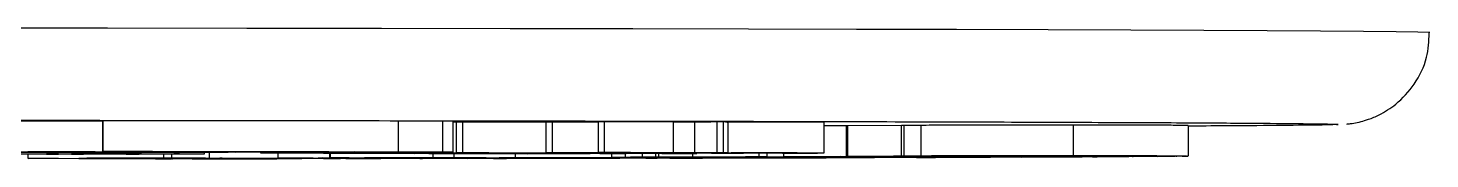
# Model space of a CAD drawing. Header units: millimetres. Extents: x 2136 to 4572, y 748 to 2471.
# Drawn here: x 3141.81 to 3187.68, y 897.54 to 901.81 of the extents above; entities that cross this region are included whole.
import ezdxf

# ---------------------------------------------------------------- set-up
doc = ezdxf.new("R2010")
doc.units = ezdxf.units.MM

msp = doc.modelspace()

# ---------------------------------------------------------------- linework, layer by layer
at = {"color": 7, "linetype": 'Continuous', "lineweight": 25}
for p, q in [((3144.255, 898.767), (3140.186, 898.773)), ((3144.265, 898.767), (3144.255, 898.767)), ((3144.255, 897.767), (3144.255, 898.767)), ((3153.928, 898.767), (3144.265, 898.782)), ((3144.265, 897.782), (3144.265, 898.782)), ((3155.387, 898.768), (3153.928, 898.767)), ((3153.928, 897.767), (3153.928, 898.767)), ((3155.721, 898.763), (3155.387, 898.768)), ((3155.387, 897.768), (3155.387, 898.768)), ((3155.721, 897.763), (3155.721, 898.763)), ((3155.832, 898.739), (3155.721, 898.739)), ((3156.038, 898.744), (3155.832, 898.742)), ((3155.832, 897.742), (3155.832, 898.742)), ((3158.768, 898.734), (3156.038, 898.744)), ((3156.038, 897.744), (3156.038, 898.744)), ((3158.974, 898.744), (3158.768, 898.742)), ((3158.768, 897.742), (3158.768, 898.742)), ((3160.471, 898.739), (3158.974, 898.744)), ((3158.974, 897.744), (3158.974, 898.744)), ((3160.676, 898.748), (3160.471, 898.746)), ((3160.471, 897.746), (3160.471, 898.746)), ((3162.929, 898.74), (3160.676, 898.748)), ((3160.676, 897.748), (3160.676, 898.748)), ((3162.929, 897.74), (3162.929, 898.74)), ((3163.612, 898.742), (3163.612, 897.742)), ((3164.565, 898.746), (3164.352, 898.746)), ((3164.352, 897.746), (3164.352, 898.746)), ((3164.565, 897.746), (3164.565, 898.746)), ((3164.722, 897.743), (3164.722, 898.743)), ((3167.855, 897.736), (3167.855, 898.736)), ((3168.572, 898.618), (3167.855, 898.615)), ((3168.631, 898.618), (3168.572, 898.618)), ((3168.572, 898.618), (3168.572, 897.618)), ((3170.386, 898.629), (3168.631, 898.619)), ((3168.631, 897.619), (3168.631, 898.619)), ((3170.478, 898.629), (3170.386, 898.629)), ((3170.386, 897.629), (3170.386, 898.629)), ((3171.031, 898.635), (3170.478, 898.63)), ((3170.478, 897.63), (3170.478, 898.63)), ((3171.031, 897.635), (3171.031, 898.635)), ((3176.019, 897.64), (3176.019, 898.64)), ((3179.782, 897.632), (3179.782, 898.632)), ((3184.624, 898.668), (3184.676, 898.665)), ((3140.186, 897.773), (3144.255, 897.767)), ((3144.011, 897.766), (3141.807, 897.77)), ((3141.817, 897.557), (3141.817, 897.696)), ((3142.419, 897.709), (3142.419, 897.708)), ((3142.419, 897.707), (3142.419, 897.708)), ((3142.419, 897.708), (3143.919, 897.708)), ((3142.577, 897.707), (3142.419, 897.707)), ((3142.419, 897.699), (3142.419, 897.707)), ((3142.419, 897.698), (3142.419, 897.699)), ((3142.419, 897.699), (3142.577, 897.699)), ((3143.629, 897.698), (3142.419, 897.698)), ((3142.577, 897.699), (3142.577, 897.707)), ((3142.813, 897.699), (3142.813, 897.707)), ((3143.235, 897.703), (3143.235, 897.707)), ((3143.84, 897.703), (3143.235, 897.703)), ((3143.235, 897.703), (3143.235, 897.699)), ((3143.813, 897.703), (3143.235, 897.703)), ((3143.392, 897.745), (3143.392, 897.767)), ((3144.596, 897.744), (3143.392, 897.745)), ((3143.471, 897.707), (3143.761, 897.707)), ((3143.471, 897.699), (3143.471, 897.703)), ((3143.471, 897.699), (3143.629, 897.699)), ((3143.629, 897.699), (3143.629, 897.703)), ((3143.629, 897.699), (3143.629, 897.698)), ((3143.813, 897.709), (3143.813, 897.703)), ((3144.708, 897.698), (3143.84, 897.703)), ((3143.919, 897.708), (3143.919, 897.709)), ((3144.235, 897.703), (3145.024, 897.699)), ((3144.255, 897.767), (3147.301, 897.776)), ((3144.409, 897.78), (3144.265, 897.782)), ((3144.265, 897.782), (3153.928, 897.767)), ((3145.445, 897.698), (3144.708, 897.698)), ((3148.362, 897.76), (3144.858, 897.765)), ((3145.024, 897.699), (3145.024, 897.709)), ((3148.149, 897.775), (3145.102, 897.766)), ((3145.102, 897.766), (3148.606, 897.76)), ((3145.182, 897.706), (3145.182, 897.709)), ((3145.287, 897.699), (3145.287, 897.708)), ((3145.287, 897.699), (3145.445, 897.699)), ((3145.445, 897.699), (3145.445, 897.708)), ((3145.445, 897.699), (3145.445, 897.698)), ((3145.519, 897.751), (3145.519, 897.764)), ((3145.519, 897.751), (3148.362, 897.76)), ((3147.301, 897.776), (3145.888, 897.778)), ((3149.209, 897.758), (3146.042, 897.749)), ((3146.253, 897.562), (3146.253, 897.697)), ((3146.52, 897.563), (3146.52, 897.697)), ((3147.584, 897.703), (3147.584, 897.754)), ((3147.749, 897.565), (3147.749, 897.754)), ((3151.652, 897.77), (3148.149, 897.775)), ((3148.606, 897.774), (3148.606, 897.76)), ((3148.606, 897.76), (3151.652, 897.77)), ((3153.165, 897.752), (3149.209, 897.758)), ((3149.416, 897.758), (3149.416, 897.736)), ((3149.416, 897.736), (3149.622, 897.738)), ((3152.5, 897.768), (3149.453, 897.759)), ((3149.453, 897.759), (3151.262, 897.756)), ((3149.622, 897.738), (3149.622, 897.758)), ((3149.622, 897.738), (3151.001, 897.733)), ((3149.995, 897.568), (3149.995, 897.735)), ((3149.995, 897.568), (3151.69, 897.571)), ((3150.178, 897.568), (3149.995, 897.568)), ((3150.517, 897.568), (3150.178, 897.568)), ((3157.736, 897.708), (3150.467, 897.733)), ((3151.001, 897.733), (3151.001, 897.756)), ((3154.72, 897.557), (3151.143, 897.568)), ((3151.262, 897.756), (3151.262, 897.765)), ((3151.262, 897.756), (3152.816, 897.757)), ((3151.397, 897.568), (3156.198, 897.554)), ((3151.499, 897.569), (3151.456, 897.57)), ((3155.55, 897.737), (3151.474, 897.731)), ((3151.474, 897.731), (3152.748, 897.727)), ((3151.692, 897.57), (3151.499, 897.569)), ((3151.69, 897.571), (3151.69, 897.729)), ((3151.69, 897.571), (3151.697, 897.571)), ((3151.697, 897.729), (3151.697, 897.571)), ((3151.697, 897.571), (3155.065, 897.577)), ((3157.332, 897.558), (3152.32, 897.57)), ((3155.721, 897.763), (3152.5, 897.768)), ((3152.748, 897.733), (3152.748, 897.727)), ((3152.748, 897.727), (3156.824, 897.732)), ((3152.816, 897.768), (3152.816, 897.757)), ((3152.816, 897.757), (3153.165, 897.752)), ((3152.936, 897.571), (3155.109, 897.566)), ((3154.081, 897.574), (3153.002, 897.572)), ((3153.165, 897.752), (3153.165, 897.767)), ((3157.294, 897.731), (3153.218, 897.725)), ((3153.218, 897.725), (3154.456, 897.721)), ((3153.928, 897.767), (3155.387, 897.768)), ((3154.456, 897.727), (3154.456, 897.721)), ((3154.456, 897.721), (3158.532, 897.726)), ((3159.004, 897.725), (3154.928, 897.719)), ((3154.928, 897.719), (3156.125, 897.715)), ((3155.065, 897.577), (3155.065, 897.717)), ((3155.065, 897.577), (3156.681, 897.575)), ((3155.109, 897.566), (3156.227, 897.568)), ((3156.437, 897.568), (3155.319, 897.565)), ((3155.387, 897.768), (3155.721, 897.763)), ((3156.824, 897.732), (3155.55, 897.737)), ((3155.742, 897.715), (3155.742, 897.578)), ((3155.742, 897.578), (3157.757, 897.583)), ((3155.97, 897.578), (3155.742, 897.578)), ((3155.832, 897.742), (3156.038, 897.744)), ((3155.927, 897.74), (3155.94, 897.737)), ((3155.94, 897.737), (3160.52, 897.721)), ((3156.182, 897.578), (3155.97, 897.578)), ((3156.038, 897.744), (3159.526, 897.732)), ((3156.257, 897.571), (3156.048, 897.572)), ((3156.048, 897.572), (3156.279, 897.572)), ((3156.125, 897.721), (3156.125, 897.715)), ((3156.125, 897.715), (3160.201, 897.72)), ((3156.227, 897.568), (3156.227, 897.571)), ((3156.279, 897.572), (3158.348, 897.567)), ((3156.681, 897.575), (3156.558, 897.575)), ((3160.319, 897.718), (3156.598, 897.713)), ((3156.598, 897.713), (3157.106, 897.712)), ((3162.244, 897.568), (3156.804, 897.578)), ((3163.242, 897.717), (3156.883, 897.739)), ((3157.106, 897.712), (3157.106, 897.714)), ((3157.106, 897.712), (3158.157, 897.711)), ((3158.532, 897.726), (3157.294, 897.731)), ((3159.842, 897.575), (3157.368, 897.58)), ((3157.384, 897.581), (3157.773, 897.582)), ((3158.157, 897.711), (3157.736, 897.708)), ((3157.757, 897.583), (3157.757, 897.708)), ((3158.116, 897.567), (3157.976, 897.567)), ((3158.348, 897.567), (3158.116, 897.567)), ((3158.157, 897.711), (3158.157, 897.716)), ((3158.348, 897.567), (3158.348, 897.575)), ((3158.577, 897.559), (3158.577, 897.575)), ((3158.768, 897.742), (3158.974, 897.744)), ((3158.974, 897.744), (3161.771, 897.735)), ((3160.201, 897.72), (3159.004, 897.725)), ((3159.526, 897.732), (3161.416, 897.734)), ((3159.579, 897.561), (3159.579, 897.573)), ((3161.416, 897.734), (3159.819, 897.74)), ((3160.622, 897.577), (3159.842, 897.575)), ((3159.97, 897.567), (3159.97, 897.572)), ((3159.97, 897.567), (3160.232, 897.567)), ((3161.925, 897.732), (3160.034, 897.73)), ((3160.034, 897.73), (3162.544, 897.721)), ((3160.884, 897.576), (3160.069, 897.574)), ((3160.069, 897.574), (3162.808, 897.569)), ((3160.232, 897.567), (3160.232, 897.572)), ((3160.232, 897.567), (3161.176, 897.563)), ((3161.062, 897.718), (3160.319, 897.718)), ((3160.471, 897.746), (3160.676, 897.748)), ((3160.52, 897.721), (3160.52, 897.726)), ((3160.52, 897.721), (3161.38, 897.721)), ((3160.676, 897.748), (3162.929, 897.74)), ((3165.322, 897.572), (3160.884, 897.576)), ((3160.903, 897.718), (3160.903, 897.589)), ((3161.38, 897.721), (3161.062, 897.718)), ((3161.176, 897.563), (3161.176, 897.57)), ((3161.354, 897.592), (3161.354, 897.72)), ((3161.721, 897.579), (3161.377, 897.577)), ((3161.377, 897.577), (3165.251, 897.574)), ((3161.38, 897.721), (3161.38, 897.723)), ((3163.484, 897.737), (3161.521, 897.744)), ((3161.771, 897.735), (3161.771, 897.743)), ((3161.771, 897.735), (3163.484, 897.737)), ((3161.918, 897.593), (3161.918, 897.722)), ((3164.796, 897.722), (3161.925, 897.732)), ((3162.019, 897.566), (3162.019, 897.568)), ((3162.248, 897.565), (3162.019, 897.566)), ((3162.019, 897.566), (3162.23, 897.566)), ((3162.23, 897.566), (3162.23, 897.568)), ((3163.874, 897.569), (3162.248, 897.565)), ((3163.992, 897.735), (3162.279, 897.733)), ((3162.279, 897.733), (3164.17, 897.726)), ((3162.353, 897.594), (3162.353, 897.72)), ((3162.45, 897.595), (3162.45, 897.72)), ((3162.45, 897.595), (3164.565, 897.593)), ((3162.544, 897.721), (3162.544, 897.73)), ((3162.544, 897.721), (3163.687, 897.721)), ((3162.808, 897.569), (3162.808, 897.575)), ((3163.111, 897.74), (3164.676, 897.734)), ((3163.687, 897.721), (3163.242, 897.717)), ((3163.432, 897.569), (3163.432, 897.574)), ((3163.432, 897.569), (3163.644, 897.569)), ((3163.563, 897.598), (3163.563, 897.72)), ((3163.563, 897.598), (3165.726, 897.606)), ((3163.829, 897.598), (3163.563, 897.598)), ((3163.644, 897.569), (3163.644, 897.574)), ((3163.644, 897.569), (3163.874, 897.569)), ((3163.687, 897.721), (3163.687, 897.726)), ((3164.451, 897.6), (3163.829, 897.598)), ((3163.829, 897.583), (3163.829, 897.598)), ((3163.874, 897.569), (3163.874, 897.574)), ((3167.19, 897.724), (3163.992, 897.735)), ((3164.17, 897.726), (3164.17, 897.734)), ((3164.17, 897.726), (3165.22, 897.726)), ((3164.352, 897.746), (3164.565, 897.746)), ((3164.565, 897.593), (3164.459, 897.592)), ((3165.22, 897.726), (3164.796, 897.722)), ((3164.819, 897.734), (3166.492, 897.728)), ((3171.384, 897.592), (3165.048, 897.601)), ((3165.22, 897.726), (3165.22, 897.731)), ((3166.312, 897.575), (3165.322, 897.572)), ((3165.992, 897.606), (3165.37, 897.604)), ((3165.482, 897.602), (3165.482, 897.604)), ((3165.482, 897.602), (3171.817, 897.594)), ((3165.663, 897.587), (3165.663, 897.6)), ((3165.663, 897.587), (3167.229, 897.591)), ((3165.911, 897.586), (3165.663, 897.587)), ((3165.726, 897.606), (3165.726, 897.729)), ((3165.726, 897.606), (3165.992, 897.606)), ((3165.871, 897.575), (3166.083, 897.575)), ((3166.1, 897.587), (3165.911, 897.586)), ((3165.992, 897.606), (3165.992, 897.728)), ((3166.083, 897.575), (3166.312, 897.575)), ((3166.492, 897.728), (3167.637, 897.727)), ((3166.536, 897.609), (3166.536, 897.726)), ((3166.536, 897.609), (3168.572, 897.618)), ((3167.858, 897.606), (3166.536, 897.609)), ((3168.381, 897.585), (3166.973, 897.587)), ((3167.637, 897.727), (3167.19, 897.724)), ((3167.229, 897.591), (3167.229, 897.598)), ((3167.229, 897.591), (3167.477, 897.591)), ((3167.477, 897.591), (3167.321, 897.59)), ((3167.433, 897.588), (3167.433, 897.59)), ((3167.433, 897.588), (3169.504, 897.585)), ((3167.477, 897.591), (3167.477, 897.598)), ((3167.53, 897.609), (3168.083, 897.607)), ((3168.407, 897.616), (3167.625, 897.613)), ((3167.855, 897.736), (3167.814, 897.732)), ((3168.083, 897.607), (3167.858, 897.606)), ((3168.083, 897.607), (3168.083, 897.615)), ((3168.342, 897.581), (3168.342, 897.585)), ((3174.143, 897.599), (3168.407, 897.616)), ((3168.572, 897.618), (3174.311, 897.602)), ((3168.631, 897.619), (3170.386, 897.629)), ((3168.924, 897.618), (3168.631, 897.619)), ((3169.015, 897.619), (3168.924, 897.618)), ((3169.074, 897.584), (3169.069, 897.583)), ((3169.504, 897.585), (3169.504, 897.595)), ((3176.52, 897.614), (3169.565, 897.62)), ((3170.124, 897.625), (3169.623, 897.622)), ((3169.851, 897.621), (3169.851, 897.624)), ((3169.851, 897.621), (3172.865, 897.619)), ((3170.386, 897.629), (3172.237, 897.629)), ((3170.478, 897.63), (3171.031, 897.635)), ((3170.783, 897.63), (3170.478, 897.63)), ((3170.856, 897.63), (3170.783, 897.63)), ((3170.873, 897.589), (3170.873, 897.593)), ((3170.873, 897.589), (3171.496, 897.591)), ((3171.139, 897.589), (3170.873, 897.589)), ((3173.303, 897.596), (3171.139, 897.589)), ((3178.6, 897.627), (3171.37, 897.631)), ((3171.496, 897.591), (3171.598, 897.592)), ((3171.569, 897.633), (3178.798, 897.629)), ((3171.817, 897.594), (3171.817, 897.606)), ((3172.237, 897.629), (3172.237, 897.631)), ((3172.237, 897.629), (3172.243, 897.628)), ((3172.243, 897.628), (3172.243, 897.631)), ((3172.415, 897.594), (3172.415, 897.604)), ((3172.415, 897.594), (3173.037, 897.597)), ((3172.461, 897.625), (3172.461, 897.63)), ((3172.752, 897.625), (3172.461, 897.625)), ((3172.461, 897.625), (3172.569, 897.625)), ((3172.569, 897.625), (3172.569, 897.63)), ((3172.569, 897.625), (3175.437, 897.623)), ((3172.865, 897.619), (3173.385, 897.622)), ((3173.037, 897.597), (3173.037, 897.603)), ((3173.037, 897.597), (3173.303, 897.596)), ((3173.678, 897.622), (3173.158, 897.619)), ((3173.158, 897.619), (3176.805, 897.616)), ((3173.303, 897.596), (3173.303, 897.602)), ((3176.293, 897.609), (3174.143, 897.599)), ((3174.311, 897.602), (3174.311, 897.616)), ((3174.311, 897.602), (3175.274, 897.606)), ((3174.536, 897.611), (3174.536, 897.616)), ((3174.536, 897.611), (3174.717, 897.612)), ((3174.717, 897.612), (3174.717, 897.615)), ((3174.717, 897.612), (3176.293, 897.609)), ((3175.329, 897.623), (3175.135, 897.623)), ((3175.437, 897.623), (3175.329, 897.623)), ((3175.437, 897.623), (3175.437, 897.629)), ((3176.293, 897.609), (3176.293, 897.614)), ((3176.639, 897.612), (3176.747, 897.613)), ((3176.932, 897.612), (3176.639, 897.612)), ((3176.805, 897.616), (3176.805, 897.628)), ((3176.87, 897.625), (3176.87, 897.628)), ((3176.87, 897.625), (3177.057, 897.625)), ((3178.758, 897.623), (3176.932, 897.612)), ((3177.057, 897.625), (3177.057, 897.628)), ((3177.057, 897.625), (3178.758, 897.623)), ((3177.356, 897.616), (3177.356, 897.628)), ((3177.356, 897.616), (3177.82, 897.619)), ((3178.808, 897.625), (3178.895, 897.626)), ((3179.112, 897.625), (3178.808, 897.625)), ((3179.642, 897.63), (3179.112, 897.625)), ((3179.71, 897.63), (3179.642, 897.63)), ((3141.817, 897.557), (3146.253, 897.562)), ((3141.971, 897.556), (3141.817, 897.557)), ((3142.198, 897.557), (3141.971, 897.556)), ((3146.458, 897.543), (3142.809, 897.556)), ((3143.533, 897.557), (3145.115, 897.551)), ((3145.005, 897.56), (3143.738, 897.559)), ((3145.115, 897.551), (3146.429, 897.553)), ((3146.581, 897.552), (3145.267, 897.551)), ((3145.267, 897.551), (3147.182, 897.543)), ((3145.984, 897.541), (3145.984, 897.544)), ((3146.136, 897.54), (3145.984, 897.541)), ((3145.984, 897.541), (3146.255, 897.541)), ((3150.753, 897.546), (3146.136, 897.54)), ((3146.253, 897.562), (3147.621, 897.56)), ((3146.255, 897.541), (3146.255, 897.543)), ((3146.52, 897.563), (3147.749, 897.565)), ((3146.703, 897.562), (3146.52, 897.563)), ((3146.625, 897.556), (3146.625, 897.562)), ((3146.625, 897.556), (3146.897, 897.557)), ((3146.777, 897.556), (3146.625, 897.556)), ((3146.957, 897.563), (3146.703, 897.562)), ((3146.897, 897.557), (3148.401, 897.551)), ((3147.621, 897.56), (3147.444, 897.559)), ((3151.954, 897.55), (3147.583, 897.563)), ((3147.621, 897.56), (3147.621, 897.562)), ((3147.749, 897.565), (3154.635, 897.557)), ((3147.794, 897.543), (3148.972, 897.545)), ((3148.13, 897.551), (3148.028, 897.551)), ((3148.167, 897.562), (3148.082, 897.562)), ((3148.082, 897.562), (3152.208, 897.55)), ((3148.401, 897.551), (3148.13, 897.551)), ((3155.943, 897.554), (3148.167, 897.562)), ((3148.401, 897.551), (3148.401, 897.56)), ((3148.972, 897.545), (3148.972, 897.558)), ((3149.979, 897.55), (3149.979, 897.555)), ((3149.979, 897.55), (3150.254, 897.55)), ((3150.254, 897.55), (3150.254, 897.555)), ((3150.254, 897.55), (3150.753, 897.546)), ((3150.753, 897.546), (3150.753, 897.553)), ((3151.478, 897.548), (3151.478, 897.551)), ((3151.663, 897.547), (3151.478, 897.548)), ((3151.478, 897.548), (3151.817, 897.548)), ((3153.358, 897.55), (3151.663, 897.547)), ((3151.817, 897.548), (3151.817, 897.55)), ((3152.208, 897.55), (3152.208, 897.558)), ((3152.834, 897.55), (3152.834, 897.557)), ((3152.834, 897.55), (3153.173, 897.55)), ((3153.173, 897.55), (3153.173, 897.557)), ((3153.173, 897.55), (3153.358, 897.55)), ((3153.358, 897.55), (3153.358, 897.557)), ((3154.635, 897.557), (3154.635, 897.558)), ((3154.635, 897.557), (3154.72, 897.557)), ((3155.319, 897.565), (3157.949, 897.559)), ((3156.198, 897.554), (3155.943, 897.554)), ((3156.198, 897.554), (3156.198, 897.561)), ((3157.036, 897.556), (3157.036, 897.559)), ((3157.036, 897.556), (3157.267, 897.557)), ((3157.246, 897.556), (3157.036, 897.556)), ((3161.176, 897.563), (3157.246, 897.556)), ((3157.267, 897.558), (3157.267, 897.557)), ((3158.577, 897.559), (3159.579, 897.561))]:
    msp.add_line(p, q, dxfattribs=at)
at = {"color": 7, "linetype": 'Continuous', "lineweight": 25, "flags": 128}
for points in [[(3187.676, 901.665), (3187.632, 901.671), (3187.276, 901.682), (3186.566, 901.692), (3185.505, 901.703), (3184.099, 901.713), (3182.354, 901.723), (3180.28, 901.733), (3177.886, 901.743), (3175.185, 901.752), (3172.19, 901.76), (3168.915, 901.769), (3165.378, 901.776), (3161.596, 901.783), (3157.588, 901.79), (3153.373, 901.796), (3148.974, 901.801), (3144.41, 901.806), (3139.706, 901.81)], [(3139.999, 897.703), (3140.185, 897.705), (3140.723, 897.708), (3141.562, 897.709), (3142.62, 897.711), (3143.791, 897.711), (3144.963, 897.711), (3146.02, 897.709), (3146.859, 897.708), (3147.398, 897.705), (3147.584, 897.703), (3147.398, 897.7), (3146.859, 897.698), (3146.02, 897.696), (3144.963, 897.695), (3143.791, 897.695), (3142.62, 897.695), (3141.562, 897.696), (3140.723, 897.698), (3140.185, 897.7), (3139.999, 897.703)], [(3140.82, 897.703), (3140.999, 897.705), (3141.515, 897.707), (3142.306, 897.708), (3143.275, 897.709), (3144.307, 897.709), (3145.277, 897.708), (3146.068, 897.707), (3146.584, 897.705), (3146.763, 897.703), (3146.584, 897.701), (3146.068, 897.699), (3145.277, 897.697), (3144.307, 897.697), (3143.275, 897.697), (3142.306, 897.697), (3141.515, 897.699), (3140.999, 897.701), (3140.82, 897.703)]]:
    msp.add_lwpolyline(points, dxfattribs=at)
at = {"color": 7, "linetype": 'Continuous', "lineweight": 25}
for points, knots in [([(3184.952, 898.678), (3184.967, 898.679), (3185, 898.681), (3185.152, 898.7), (3185.396, 898.748), (3185.691, 898.836), (3186.09, 899.002), (3186.638, 899.35), (3187.208, 899.974), (3187.612, 900.79), (3187.64, 901.381), (3187.653, 901.649)], [0, 0, 0, 0, 0.069689, 0.159202, 0.228526, 0.284853, 0.360929, 0.487702, 0.660291, 0.846257, 1, 1, 1, 1]), ([(3047.731, 898.668), (3047.779, 898.672), (3047.885, 898.68), (3048.755, 898.692), (3050.236, 898.706), (3052.411, 898.72), (3055.242, 898.733), (3058.756, 898.746), (3062.91, 898.758), (3067.653, 898.769), (3072.915, 898.779), (3078.606, 898.788), (3084.629, 898.796), (3090.852, 898.802), (3097.218, 898.806), (3103.57, 898.81), (3109.909, 898.811), (3116.176, 898.812), (3122.444, 898.811), (3128.782, 898.81), (3135.135, 898.806), (3141.501, 898.802), (3147.724, 898.796), (3153.746, 898.788), (3159.438, 898.779), (3164.7, 898.769), (3169.443, 898.758), (3173.597, 898.746), (3177.111, 898.733), (3179.942, 898.72), (3182.117, 898.706), (3183.598, 898.692), (3184.469, 898.68), (3184.576, 898.671), (3184.624, 898.668)], [0, 0, 0, 0, 0.023828, 0.053273, 0.084485, 0.115699, 0.147957, 0.180726, 0.213842, 0.247136, 0.28043, 0.313546, 0.346314, 0.378573, 0.409785, 0.440999, 0.470442, 0.499888, 0.529332, 0.558778, 0.58999, 0.621203, 0.653462, 0.68623, 0.719347, 0.752641, 0.785934, 0.819051, 0.851819, 0.884078, 0.915289, 0.946503, 0.975948, 1, 1, 1, 1]), ([(3163.612, 898.742), (3163.493, 898.742), (3163.313, 898.741), (3163.085, 898.741), (3162.981, 898.741), (3162.929, 898.74)], [0, 0, 0, 0, 0.498826, 0.749076, 1, 1, 1, 1]), ([(3164.352, 898.746), (3164.306, 898.746), (3164.213, 898.745), (3164.015, 898.744), (3163.773, 898.743), (3163.612, 898.742)], [0, 0, 0, 0, 0.251433, 0.502936, 1, 1, 1, 1]), ([(3164.686, 898.743), (3164.69, 898.743), (3164.699, 898.744), (3164.614, 898.745), (3164.565, 898.746)], [0, 0, 0, 0, 0.431539, 1, 1, 1, 1]), ([(3167.855, 898.736), (3167.538, 898.736), (3166.905, 898.735), (3165.835, 898.735), (3165.09, 898.734), (3164.676, 898.734)], [0, 0, 0, 0, 0.307787, 0.615394, 1, 1, 1, 1]), ([(3176.019, 898.64), (3175.352, 898.64), (3174.324, 898.64), (3172.92, 898.64), (3172.002, 898.639), (3171.342, 898.637), (3171.135, 898.635), (3171.031, 898.635)], [0, 0, 0, 0, 0.3203787, 0.4942376, 0.6691493, 0.8330428, 1, 1, 1, 1]), ([(3179.756, 898.632), (3179.762, 898.633), (3179.805, 898.633), (3179.558, 898.635), (3178.965, 898.637), (3177.75, 898.639), (3176.68, 898.639), (3176.019, 898.64)], [0, 0, 0, 0, 0.030225, 0.211144, 0.392436, 0.624543, 1, 1, 1, 1]), ([(3184.676, 898.665), (3184.621, 898.661), (3184.509, 898.652), (3183.613, 898.638), (3182.071, 898.625), (3180.758, 898.616), (3179.81, 898.611), (3179.782, 898.611)], [0, 0, 0, 0, 0.2407893, 0.4815888, 0.73683, 0.9920914, 1, 1, 1, 1]), ([(3135.296, 897.758), (3135.965, 897.758), (3137.218, 897.758), (3139.033, 897.758), (3141.077, 897.76), (3142.733, 897.763), (3143.683, 897.766), (3144.011, 897.766)], [0, 0, 0, 0, 0.198997, 0.37265, 0.545625, 0.843257, 1, 1, 1, 1]), ([(3144.858, 897.765), (3144.435, 897.764), (3143.369, 897.761), (3141.146, 897.758), (3138.206, 897.757), (3136.296, 897.757), (3135.345, 897.757)], [0, 0, 0, 0, 0.185716, 0.467958, 0.734859, 1, 1, 1, 1]), ([(3142.813, 897.707), (3142.812, 897.707), (3142.81, 897.707), (3142.78, 897.707), (3142.74, 897.707), (3142.671, 897.707), (3142.615, 897.707), (3142.577, 897.707)], [0, 0, 0, 0, 0.250411, 0.398556, 0.54744, 0.686236, 1, 1, 1, 1]), ([(3142.577, 897.699), (3142.622, 897.699), (3142.685, 897.699), (3142.757, 897.699), (3142.794, 897.699), (3142.812, 897.699), (3142.813, 897.699), (3142.813, 897.699)], [0, 0, 0, 0, 0.364031, 0.510061, 0.655864, 0.843841, 1, 1, 1, 1]), ([(3143.235, 897.707), (3143.236, 897.707), (3143.239, 897.707), (3143.27, 897.707), (3143.32, 897.707), (3143.39, 897.707), (3143.444, 897.707), (3143.471, 897.707)], [0, 0, 0, 0, 0.222894, 0.384836, 0.547319, 0.773072, 1, 1, 1, 1]), ([(3143.235, 897.699), (3143.236, 897.699), (3143.239, 897.699), (3143.268, 897.699), (3143.316, 897.699), (3143.386, 897.699), (3143.441, 897.699), (3143.471, 897.699)], [0, 0, 0, 0, 0.210223, 0.375759, 0.542534, 0.746796, 1, 1, 1, 1]), ([(3143.392, 897.745), (3143.595, 897.746), (3144.001, 897.747), (3144.557, 897.748), (3145.064, 897.75), (3145.367, 897.751), (3145.519, 897.751)], [0, 0, 0, 0, 0.281624, 0.563251, 0.781619, 1, 1, 1, 1]), ([(3143.761, 897.707), (3143.903, 897.707), (3144.129, 897.707), (3144.414, 897.707), (3144.601, 897.707), (3144.718, 897.706), (3144.729, 897.706), (3144.735, 897.705)], [0, 0, 0, 0, 0.272358, 0.434918, 0.598303, 0.790426, 1, 1, 1, 1]), ([(3144.735, 897.705), (3144.724, 897.705), (3144.707, 897.705), (3144.512, 897.704), (3144.293, 897.704), (3144.051, 897.703), (3143.884, 897.703), (3143.813, 897.703)], [0, 0, 0, 0, 0.330883, 0.501179, 0.670916, 0.859688, 1, 1, 1, 1]), ([(3143.919, 897.708), (3144.107, 897.708), (3144.411, 897.708), (3144.779, 897.707), (3145.008, 897.707), (3145.158, 897.706), (3145.173, 897.706), (3145.182, 897.706)], [0, 0, 0, 0, 0.3001846, 0.4844442, 0.6359343, 0.7877448, 1, 1, 1, 1]), ([(3145.182, 897.706), (3145.173, 897.705), (3145.157, 897.705), (3144.985, 897.704), (3144.722, 897.703), (3144.459, 897.703), (3144.282, 897.703), (3144.235, 897.703)], [0, 0, 0, 0, 0.267946, 0.469277, 0.670405, 0.911995, 1, 1, 1, 1]), ([(3145.888, 897.778), (3145.751, 897.779), (3145.477, 897.779), (3144.988, 897.78), (3144.621, 897.78), (3144.409, 897.78)], [0, 0, 0, 0, 0.295972, 0.59215, 1, 1, 1, 1]), ([(3146.042, 897.749), (3145.849, 897.748), (3145.504, 897.747), (3145.024, 897.746), (3144.739, 897.745), (3144.596, 897.744)], [0, 0, 0, 0, 0.388154, 0.694028, 1, 1, 1, 1]), ([(3145.024, 897.699), (3145.037, 897.699), (3145.065, 897.699), (3145.122, 897.699), (3145.199, 897.699), (3145.256, 897.699), (3145.287, 897.699)], [0, 0, 0, 0, 0.249458, 0.50098, 0.731039, 1, 1, 1, 1]), ([(3150.467, 897.733), (3150.376, 897.733), (3150.195, 897.734), (3149.855, 897.735), (3149.577, 897.736), (3149.416, 897.736)], [0, 0, 0, 0, 0.297034, 0.594269, 1, 1, 1, 1]), ([(3151.143, 897.568), (3151.106, 897.568), (3151.046, 897.568), (3150.926, 897.568), (3150.817, 897.568), (3150.672, 897.568), (3150.581, 897.568), (3150.517, 897.568)], [0, 0, 0, 0, 0.239941, 0.39539, 0.551967, 0.684504, 1, 1, 1, 1]), ([(3151.001, 897.733), (3151.568, 897.734), (3152.678, 897.735), (3154.328, 897.737), (3155.394, 897.739), (3155.927, 897.74)], [0, 0, 0, 0, 0.343183, 0.671556, 1, 1, 1, 1]), ([(3151.456, 897.57), (3151.421, 897.569), (3151.356, 897.569), (3151.307, 897.569), (3151.308, 897.569), (3151.343, 897.569), (3151.38, 897.568), (3151.397, 897.568)], [0, 0, 0, 0, 0.256868, 0.47724, 0.662008, 0.845558, 1, 1, 1, 1]), ([(3152.32, 897.57), (3152.276, 897.57), (3152.206, 897.57), (3152.086, 897.57), (3151.982, 897.57), (3151.842, 897.57), (3151.752, 897.57), (3151.692, 897.57)], [0, 0, 0, 0, 0.2536824, 0.4001164, 0.52343, 0.6771969, 1, 1, 1, 1]), ([(3153.002, 897.572), (3152.946, 897.572), (3152.864, 897.572), (3152.816, 897.572), (3152.82, 897.572), (3152.821, 897.572)], [0, 0, 0, 0, 0.636816, 0.940157, 1, 1, 1, 1]), ([(3152.828, 897.571), (3152.844, 897.571), (3152.87, 897.571), (3152.918, 897.571), (3152.936, 897.571)], [0, 0, 0, 0, 0.614189, 1, 1, 1, 1]), ([(3156.558, 897.575), (3156.292, 897.575), (3155.758, 897.575), (3154.99, 897.575), (3154.41, 897.575), (3154.169, 897.575), (3154.081, 897.574)], [0, 0, 0, 0, 0.3213061, 0.6452902, 0.8696576, 1, 1, 1, 1]), ([(3156.883, 897.739), (3156.792, 897.739), (3156.611, 897.74), (3156.272, 897.741), (3155.993, 897.742), (3155.832, 897.742)], [0, 0, 0, 0, 0.297034, 0.594269, 1, 1, 1, 1]), ([(3156.804, 897.578), (3156.747, 897.578), (3156.662, 897.579), (3156.521, 897.579), (3156.408, 897.579), (3156.291, 897.578), (3156.221, 897.578), (3156.182, 897.578)], [0, 0, 0, 0, 0.300741, 0.442976, 0.585498, 0.770192, 1, 1, 1, 1]), ([(3156.227, 897.568), (3156.323, 897.568), (3156.481, 897.569), (3156.558, 897.569), (3156.589, 897.569)], [0, 0, 0, 0, 0.608426, 1, 1, 1, 1]), ([(3156.599, 897.57), (3156.601, 897.57), (3156.614, 897.57), (3156.505, 897.571), (3156.35, 897.571), (3156.257, 897.571)], [0, 0, 0, 0, 0.107107, 0.469394, 1, 1, 1, 1]), ([(3157.976, 897.567), (3157.832, 897.567), (3157.619, 897.568), (3157.249, 897.568), (3156.966, 897.568), (3156.681, 897.568), (3156.527, 897.568), (3156.437, 897.568)], [0, 0, 0, 0, 0.337772, 0.500301, 0.664443, 0.804956, 1, 1, 1, 1]), ([(3157.368, 897.58), (3157.323, 897.58), (3157.253, 897.58), (3157.221, 897.58), (3157.237, 897.581), (3157.293, 897.581), (3157.358, 897.581), (3157.384, 897.581)], [0, 0, 0, 0, 0.273037, 0.428356, 0.583344, 0.832242, 1, 1, 1, 1]), ([(3157.757, 897.583), (3158.046, 897.583), (3158.487, 897.584), (3159.262, 897.585), (3159.884, 897.585), (3160.484, 897.585), (3160.802, 897.584), (3160.976, 897.584)], [0, 0, 0, 0, 0.321782, 0.493409, 0.666308, 0.816214, 1, 1, 1, 1]), ([(3157.773, 897.582), (3158.023, 897.582), (3158.393, 897.583), (3159.05, 897.584), (3159.581, 897.583), (3160.06, 897.583), (3160.333, 897.582), (3160.45, 897.582)], [0, 0, 0, 0, 0.331594, 0.48998, 0.648562, 0.847889, 1, 1, 1, 1]), ([(3159.819, 897.74), (3159.728, 897.74), (3159.547, 897.741), (3159.207, 897.742), (3158.929, 897.742), (3158.768, 897.742)], [0, 0, 0, 0, 0.29737, 0.594968, 1, 1, 1, 1]), ([(3160.26, 897.565), (3160.262, 897.565), (3160.267, 897.566), (3160.093, 897.567), (3159.97, 897.567)], [0, 0, 0, 0, 0.287101, 1, 1, 1, 1]), ([(3160.45, 897.582), (3160.641, 897.582), (3160.952, 897.581), (3161.175, 897.58), (3161.163, 897.579), (3160.998, 897.578), (3160.757, 897.577), (3160.622, 897.577)], [0, 0, 0, 0, 0.272894, 0.445011, 0.618101, 0.78577, 1, 1, 1, 1]), ([(3161.521, 897.744), (3161.431, 897.744), (3161.25, 897.745), (3160.91, 897.745), (3160.632, 897.746), (3160.471, 897.746)], [0, 0, 0, 0, 0.297034, 0.594269, 1, 1, 1, 1]), ([(3163.264, 897.581), (3162.753, 897.582), (3161.82, 897.584), (3161.095, 897.587), (3160.862, 897.589), (3160.95, 897.591), (3161.22, 897.592), (3161.354, 897.592)], [0, 0, 0, 0, 0.329821, 0.602198, 0.751389, 0.876805, 1, 1, 1, 1]), ([(3160.976, 897.584), (3161.205, 897.583), (3161.586, 897.582), (3161.782, 897.581), (3161.757, 897.58), (3161.751, 897.58)], [0, 0, 0, 0, 0.543092, 0.902457, 1, 1, 1, 1]), ([(3161.354, 897.592), (3161.394, 897.592), (3161.474, 897.593), (3161.659, 897.593), (3161.814, 897.593), (3161.918, 897.593)], [0, 0, 0, 0, 0.250844, 0.502068, 1, 1, 1, 1]), ([(3161.644, 897.592), (3161.561, 897.592), (3161.404, 897.591), (3161.395, 897.59), (3161.627, 897.588), (3162.42, 897.585), (3163.29, 897.584), (3163.829, 897.583)], [0, 0, 0, 0, 0.097711, 0.183041, 0.35825, 0.602223, 1, 1, 1, 1]), ([(3164.459, 897.592), (3164.145, 897.593), (3163.585, 897.593), (3162.806, 897.593), (3162.205, 897.593), (3161.849, 897.592), (3161.691, 897.592), (3161.644, 897.592)], [0, 0, 0, 0, 0.327037, 0.582977, 0.7546195, 0.9267447, 1, 1, 1, 1]), ([(3161.918, 897.593), (3161.956, 897.593), (3162.032, 897.594), (3162.183, 897.594), (3162.285, 897.594), (3162.353, 897.594)], [0, 0, 0, 0, 0.2516063, 0.5032378, 1, 1, 1, 1]), ([(3162.23, 897.566), (3162.282, 897.566), (3162.358, 897.567), (3162.406, 897.567), (3162.395, 897.567), (3162.342, 897.567), (3162.279, 897.567), (3162.244, 897.568)], [0, 0, 0, 0, 0.327317, 0.476421, 0.626546, 0.796314, 1, 1, 1, 1]), ([(3162.353, 897.594), (3162.399, 897.594), (3162.489, 897.595), (3162.499, 897.595), (3162.462, 897.595), (3162.45, 897.595)], [0, 0, 0, 0, 0.406204, 0.795736, 1, 1, 1, 1]), ([(3162.808, 897.569), (3162.847, 897.569), (3162.915, 897.569), (3163.039, 897.569), (3163.173, 897.569), (3163.312, 897.569), (3163.392, 897.569), (3163.432, 897.569)], [0, 0, 0, 0, 0.208612, 0.37176, 0.536244, 0.765787, 1, 1, 1, 1]), ([(3162.929, 897.74), (3163.036, 897.741), (3163.196, 897.741), (3163.431, 897.742), (3163.552, 897.742), (3163.612, 897.742)], [0, 0, 0, 0, 0.498374, 0.749082, 1, 1, 1, 1]), ([(3164.229, 897.74), (3164.1, 897.74), (3163.818, 897.74), (3163.424, 897.74), (3163.189, 897.74), (3163.111, 897.74)], [0, 0, 0, 0, 0.360389, 0.789524, 1, 1, 1, 1]), ([(3168.602, 897.581), (3168.375, 897.58), (3167.975, 897.579), (3167.166, 897.578), (3166.092, 897.578), (3164.715, 897.579), (3163.756, 897.581), (3163.264, 897.581)], [0, 0, 0, 0, 0.169563, 0.297883, 0.425995, 0.705761, 1, 1, 1, 1]), ([(3163.612, 897.742), (3163.719, 897.742), (3163.932, 897.743), (3164.152, 897.745), (3164.281, 897.745), (3164.352, 897.746)], [0, 0, 0, 0, 0.308082, 0.61489, 1, 1, 1, 1]), ([(3163.829, 897.583), (3164.394, 897.582), (3165.239, 897.581), (3166.409, 897.58), (3167.145, 897.58), (3167.712, 897.58), (3168.097, 897.581), (3168.274, 897.581), (3168.342, 897.581)], [0, 0, 0, 0, 0.399545, 0.597137, 0.733747, 0.835099, 0.936852, 1, 1, 1, 1]), ([(3164.714, 897.742), (3164.697, 897.742), (3164.658, 897.741), (3164.446, 897.74), (3164.278, 897.74), (3164.229, 897.74)], [0, 0, 0, 0, 0.357282, 0.813025, 1, 1, 1, 1]), ([(3165.048, 897.601), (3164.995, 897.601), (3164.911, 897.601), (3164.778, 897.601), (3164.666, 897.601), (3164.548, 897.601), (3164.488, 897.6), (3164.451, 897.6)], [0, 0, 0, 0, 0.247687, 0.39562, 0.54446, 0.717172, 1, 1, 1, 1]), ([(3164.565, 897.746), (3164.617, 897.745), (3164.699, 897.744), (3164.703, 897.743), (3164.705, 897.743)], [0, 0, 0, 0, 0.6302091, 1, 1, 1, 1]), ([(3164.676, 897.734), (3165.007, 897.734), (3165.669, 897.735), (3166.741, 897.735), (3167.457, 897.736), (3167.855, 897.736)], [0, 0, 0, 0, 0.30739, 0.614857, 1, 1, 1, 1]), ([(3167.814, 897.732), (3167.701, 897.732), (3167.204, 897.733), (3166.123, 897.734), (3165.237, 897.734), (3164.819, 897.734)], [0, 0, 0, 0, 0.135558, 0.592517, 1, 1, 1, 1]), ([(3165.251, 897.574), (3165.311, 897.574), (3165.433, 897.574), (3165.62, 897.574), (3165.771, 897.574), (3165.842, 897.575), (3165.871, 897.575)], [0, 0, 0, 0, 0.2772639, 0.5575672, 0.817889, 1, 1, 1, 1]), ([(3165.37, 897.604), (3165.333, 897.603), (3165.277, 897.603), (3165.278, 897.603), (3165.325, 897.603), (3165.401, 897.602), (3165.458, 897.602), (3165.482, 897.602)], [0, 0, 0, 0, 0.3520414, 0.5318269, 0.7130337, 0.8778643, 1, 1, 1, 1]), ([(3166.973, 897.587), (3166.901, 897.587), (3166.783, 897.587), (3166.587, 897.587), (3166.425, 897.587), (3166.249, 897.587), (3166.158, 897.587), (3166.1, 897.587)], [0, 0, 0, 0, 0.257237, 0.420431, 0.584481, 0.733875, 1, 1, 1, 1]), ([(3167.321, 897.59), (3167.28, 897.59), (3167.207, 897.59), (3167.181, 897.589), (3167.213, 897.589), (3167.299, 897.589), (3167.386, 897.588), (3167.433, 897.588)], [0, 0, 0, 0, 0.249315, 0.4358137, 0.6227966, 0.7970359, 1, 1, 1, 1]), ([(3167.625, 897.613), (3167.502, 897.612), (3167.373, 897.611), (3167.42, 897.611), (3167.423, 897.611)], [0, 0, 0, 0, 0.946889, 1, 1, 1, 1]), ([(3168.342, 897.581), (3168.452, 897.582), (3168.629, 897.582), (3168.721, 897.583), (3168.689, 897.584), (3168.56, 897.584), (3168.436, 897.584), (3168.381, 897.585)], [0, 0, 0, 0, 0.329126, 0.528564, 0.696809, 0.865433, 1, 1, 1, 1]), ([(3169.06, 897.583), (3169.014, 897.582), (3168.927, 897.582), (3168.708, 897.581), (3168.602, 897.581)], [0, 0, 0, 0, 0.517516, 1, 1, 1, 1]), ([(3169.565, 897.62), (3169.51, 897.62), (3169.42, 897.62), (3169.289, 897.62), (3169.186, 897.62), (3169.086, 897.619), (3169.043, 897.619), (3169.015, 897.619)], [0, 0, 0, 0, 0.238273, 0.386342, 0.535522, 0.694283, 1, 1, 1, 1]), ([(3169.202, 897.585), (3169.17, 897.584), (3169.112, 897.584), (3169.068, 897.584), (3169.07, 897.584), (3169.07, 897.584)], [0, 0, 0, 0, 0.544636, 0.977907, 1, 1, 1, 1]), ([(3169.504, 897.585), (3169.476, 897.585), (3169.419, 897.585), (3169.314, 897.585), (3169.246, 897.585), (3169.206, 897.585), (3169.202, 897.585)], [0, 0, 0, 0, 0.25202, 0.504232, 0.940351, 1, 1, 1, 1]), ([(3169.623, 897.622), (3169.6, 897.622), (3169.571, 897.622), (3169.587, 897.622), (3169.59, 897.622)], [0, 0, 0, 0, 0.809388, 1, 1, 1, 1]), ([(3169.601, 897.622), (3169.614, 897.622), (3169.642, 897.621), (3169.733, 897.621), (3169.811, 897.621), (3169.851, 897.621)], [0, 0, 0, 0, 0.283678, 0.642488, 1, 1, 1, 1]), ([(3172.243, 897.628), (3171.965, 897.628), (3171.406, 897.628), (3170.696, 897.627), (3170.284, 897.626), (3170.165, 897.626), (3170.124, 897.625)], [0, 0, 0, 0, 0.326957, 0.656983, 0.880506, 1, 1, 1, 1]), ([(3171.37, 897.631), (3171.313, 897.631), (3171.222, 897.631), (3171.094, 897.631), (3170.995, 897.631), (3170.906, 897.631), (3170.875, 897.63), (3170.856, 897.63)], [0, 0, 0, 0, 0.2389344, 0.3835198, 0.5293247, 0.7100539, 1, 1, 1, 1]), ([(3171.031, 897.635), (3171.202, 897.636), (3171.486, 897.637), (3172.4, 897.639), (3173.478, 897.64), (3174.738, 897.64), (3175.607, 897.64), (3176.019, 897.64)], [0, 0, 0, 0, 0.247075, 0.411707, 0.576376, 0.799459, 1, 1, 1, 1]), ([(3171.336, 897.634), (3171.313, 897.634), (3171.28, 897.634), (3171.292, 897.634), (3171.296, 897.634)], [0, 0, 0, 0, 0.6911383, 1, 1, 1, 1]), ([(3171.302, 897.633), (3171.314, 897.633), (3171.339, 897.633), (3171.422, 897.633), (3171.507, 897.633), (3171.556, 897.633), (3171.569, 897.633)], [0, 0, 0, 0, 0.307364, 0.616517, 0.904057, 1, 1, 1, 1]), ([(3175.884, 897.638), (3175.226, 897.638), (3174.273, 897.638), (3172.987, 897.638), (3172.178, 897.637), (3171.622, 897.636), (3171.417, 897.635), (3171.346, 897.635), (3171.336, 897.634)], [0, 0, 0, 0, 0.370461, 0.536516, 0.705021, 0.84958, 0.977988, 1, 1, 1, 1]), ([(3171.599, 897.592), (3171.6, 897.592), (3171.603, 897.592), (3171.564, 897.592), (3171.493, 897.592), (3171.423, 897.592), (3171.384, 897.592)], [0, 0, 0, 0, 0.124719, 0.38447, 0.652941, 1, 1, 1, 1]), ([(3171.817, 897.594), (3171.868, 897.594), (3171.954, 897.594), (3172.092, 897.594), (3172.208, 897.594), (3172.323, 897.594), (3172.381, 897.594), (3172.415, 897.594)], [0, 0, 0, 0, 0.239524, 0.40579, 0.571729, 0.750468, 1, 1, 1, 1]), ([(3173.385, 897.622), (3173.426, 897.622), (3173.492, 897.623), (3173.471, 897.623), (3173.351, 897.624), (3173.107, 897.624), (3172.882, 897.624), (3172.752, 897.625)], [0, 0, 0, 0, 0.250694, 0.402945, 0.556475, 0.743783, 1, 1, 1, 1]), ([(3175.135, 897.623), (3174.942, 897.623), (3174.656, 897.623), (3174.259, 897.623), (3174.004, 897.623), (3173.799, 897.622), (3173.723, 897.622), (3173.678, 897.622)], [0, 0, 0, 0, 0.339516, 0.502236, 0.666705, 0.806821, 1, 1, 1, 1]), ([(3175.274, 897.606), (3175.355, 897.606), (3175.51, 897.607), (3175.364, 897.609), (3175.007, 897.61), (3174.676, 897.611), (3174.536, 897.611)], [0, 0, 0, 0, 0.25104, 0.485737, 0.783075, 1, 1, 1, 1]), ([(3179.373, 897.631), (3179.384, 897.632), (3179.427, 897.633), (3179.122, 897.634), (3178.437, 897.636), (3177.286, 897.637), (3176.373, 897.637), (3175.884, 897.638)], [0, 0, 0, 0, 0.069629, 0.257165, 0.430092, 0.695031, 1, 1, 1, 1]), ([(3176.019, 897.64), (3176.665, 897.639), (3177.696, 897.639), (3178.878, 897.637), (3179.5, 897.635), (3179.78, 897.634), (3179.749, 897.633), (3179.742, 897.632)], [0, 0, 0, 0, 0.366723, 0.58482, 0.762656, 0.94041, 1, 1, 1, 1]), ([(3176.747, 897.613), (3176.777, 897.613), (3176.817, 897.613), (3176.779, 897.614), (3176.708, 897.614), (3176.615, 897.614), (3176.546, 897.614), (3176.52, 897.614)], [0, 0, 0, 0, 0.39106, 0.540188, 0.690013, 0.882685, 1, 1, 1, 1]), ([(3176.805, 897.616), (3176.859, 897.616), (3176.95, 897.616), (3177.082, 897.616), (3177.193, 897.616), (3177.292, 897.616), (3177.334, 897.616), (3177.356, 897.616)], [0, 0, 0, 0, 0.238521, 0.395636, 0.552314, 0.766778, 1, 1, 1, 1]), ([(3177.948, 897.621), (3177.955, 897.621), (3178.002, 897.621), (3177.833, 897.622), (3177.471, 897.624), (3177.087, 897.624), (3176.87, 897.625)], [0, 0, 0, 0, 0.045115, 0.334899, 0.62348, 1, 1, 1, 1]), ([(3178.914, 897.627), (3178.916, 897.627), (3178.922, 897.627), (3178.888, 897.627), (3178.82, 897.627), (3178.721, 897.627), (3178.643, 897.627), (3178.6, 897.627)], [0, 0, 0, 0, 0.0720945, 0.286641, 0.5008175, 0.7269972, 1, 1, 1, 1]), ([(3178.798, 897.629), (3178.853, 897.629), (3178.946, 897.629), (3179.073, 897.629), (3179.181, 897.629), (3179.279, 897.629), (3179.317, 897.63), (3179.338, 897.63)], [0, 0, 0, 0, 0.2039125, 0.3489118, 0.4932734, 0.7202809, 1, 1, 1, 1]), ([(3142.809, 897.556), (3142.778, 897.557), (3142.728, 897.557), (3142.619, 897.557), (3142.509, 897.557), (3142.36, 897.557), (3142.262, 897.557), (3142.198, 897.557)], [0, 0, 0, 0, 0.23968, 0.390629, 0.542071, 0.705503, 1, 1, 1, 1]), ([(3143.738, 897.559), (3143.678, 897.558), (3143.58, 897.558), (3143.495, 897.558), (3143.463, 897.558), (3143.476, 897.558), (3143.513, 897.557), (3143.533, 897.557)], [0, 0, 0, 0, 0.300073, 0.489629, 0.647488, 0.805846, 1, 1, 1, 1]), ([(3147.444, 897.559), (3147.198, 897.56), (3146.705, 897.56), (3145.955, 897.561), (3145.36, 897.56), (3145.097, 897.56), (3145.005, 897.56)], [0, 0, 0, 0, 0.329191, 0.661633, 0.881808, 1, 1, 1, 1]), ([(3146.255, 897.541), (3146.325, 897.541), (3146.425, 897.542), (3146.486, 897.542), (3146.505, 897.542)], [0, 0, 0, 0, 0.687811, 1, 1, 1, 1]), ([(3146.429, 897.553), (3146.547, 897.553), (3146.737, 897.553), (3146.922, 897.554), (3146.99, 897.554), (3146.95, 897.555), (3146.842, 897.556), (3146.777, 897.556)], [0, 0, 0, 0, 0.253965, 0.40631, 0.559769, 0.73662, 1, 1, 1, 1]), ([(3146.53, 897.542), (3146.53, 897.542), (3146.538, 897.542), (3146.521, 897.542), (3146.482, 897.542), (3146.458, 897.543)], [0, 0, 0, 0, 0.006784, 0.3662, 1, 1, 1, 1]), ([(3148.028, 897.551), (3147.905, 897.552), (3147.732, 897.552), (3147.394, 897.553), (3147.132, 897.553), (3146.851, 897.553), (3146.673, 897.552), (3146.581, 897.552)], [0, 0, 0, 0, 0.375008, 0.532176, 0.663237, 0.825783, 1, 1, 1, 1]), ([(3147.583, 897.563), (3147.547, 897.563), (3147.486, 897.563), (3147.371, 897.563), (3147.269, 897.563), (3147.135, 897.563), (3147.034, 897.563), (3146.967, 897.563), (3146.957, 897.563)], [0, 0, 0, 0, 0.239791, 0.395723, 0.528329, 0.660993, 0.950414, 1, 1, 1, 1]), ([(3147.182, 897.543), (3147.214, 897.543), (3147.266, 897.543), (3147.382, 897.543), (3147.511, 897.543), (3147.655, 897.543), (3147.75, 897.543), (3147.794, 897.543)], [0, 0, 0, 0, 0.2422509, 0.3981104, 0.5540249, 0.7912917, 1, 1, 1, 1]), ([(3148.972, 897.545), (3149.184, 897.545), (3149.612, 897.546), (3149.974, 897.547), (3150.095, 897.549), (3150.021, 897.55), (3149.979, 897.55)], [0, 0, 0, 0, 0.2488152, 0.5000632, 0.7136426, 1, 1, 1, 1]), ([(3151.817, 897.548), (3151.878, 897.548), (3151.968, 897.548), (3152.02, 897.549), (3152.037, 897.549)], [0, 0, 0, 0, 0.671603, 1, 1, 1, 1]), ([(3152.054, 897.549), (3152.055, 897.549), (3152.063, 897.549), (3152.037, 897.549), (3151.993, 897.549), (3151.959, 897.55), (3151.954, 897.55)], [0, 0, 0, 0, 0.044219, 0.379656, 0.916945, 1, 1, 1, 1]), ([(3152.208, 897.55), (3152.241, 897.55), (3152.3, 897.55), (3152.42, 897.55), (3152.552, 897.55), (3152.697, 897.55), (3152.787, 897.55), (3152.834, 897.55)], [0, 0, 0, 0, 0.215896, 0.3853283, 0.5559542, 0.7640999, 1, 1, 1, 1]), ([(3157.267, 897.557), (3157.33, 897.557), (3157.419, 897.557), (3157.471, 897.557), (3157.46, 897.558), (3157.411, 897.558), (3157.358, 897.558), (3157.332, 897.558)], [0, 0, 0, 0, 0.358471, 0.509487, 0.66217, 0.836846, 1, 1, 1, 1]), ([(3157.949, 897.559), (3157.991, 897.559), (3158.062, 897.559), (3158.196, 897.559), (3158.332, 897.559), (3158.465, 897.559), (3158.543, 897.559), (3158.577, 897.559)], [0, 0, 0, 0, 0.244529, 0.408946, 0.573274, 0.814793, 1, 1, 1, 1]), ([(3159.579, 897.561), (3159.764, 897.562), (3160.106, 897.562), (3160.217, 897.563), (3160.268, 897.564)], [0, 0, 0, 0, 0.540563, 1, 1, 1, 1])]:
    msp.add_open_spline(points, degree=3, knots=knots, dxfattribs=at)

doc.saveas('drawing.dxf')
